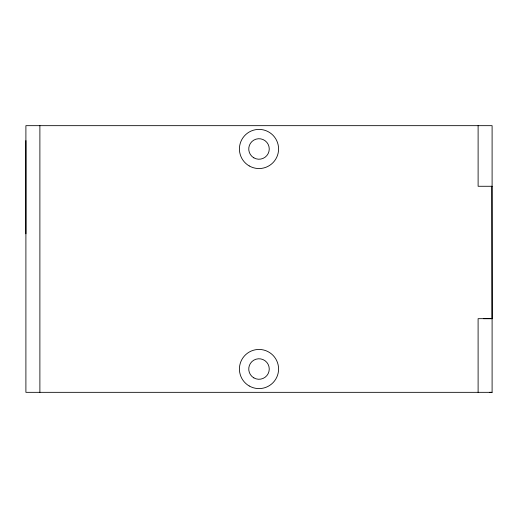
<?xml version="1.0" encoding="UTF-8"?>
<svg xmlns="http://www.w3.org/2000/svg" width="518" height="518" viewBox="0 0 518 518"><rect width="100%" height="100%" fill="white"/><g stroke="black" fill="none" stroke-linecap="round" stroke-linejoin="round"><path stroke-width="0.78" d="M39.886 392.333L39.886 125.667M478.114 392.333L478.101 318.674L492.087 318.674L491.828 186.273M492.087 318.674L483.456 318.674M492.1 392.333L25.9 392.333L25.9 125.667L492.1 125.667L492.1 392.333L489.743 392.333M492.1 186.273L478.114 186.273L478.114 125.667M25.9 140.585L25.9 233.825M253.872 377.9A10.256 10.256 0 0 0 269.256 369.023A10.256 10.256 0 0 0 253.872 360.139A10.256 10.256 0 0 0 253.872 377.9M249.21 385.975A19.58 19.58 0 0 0 278.58 369.023A19.58 19.58 0 0 0 249.21 352.065A19.58 19.58 0 0 0 249.21 385.975M249.21 165.928A19.58 19.58 0 0 0 278.58 148.977A19.58 19.58 0 0 0 249.21 132.019A19.58 19.58 0 0 0 249.21 165.928M253.872 157.854A10.256 10.256 0 0 0 269.256 148.977A10.256 10.256 0 0 0 253.872 140.093A10.256 10.256 0 0 0 253.872 157.854"/></g></svg>
